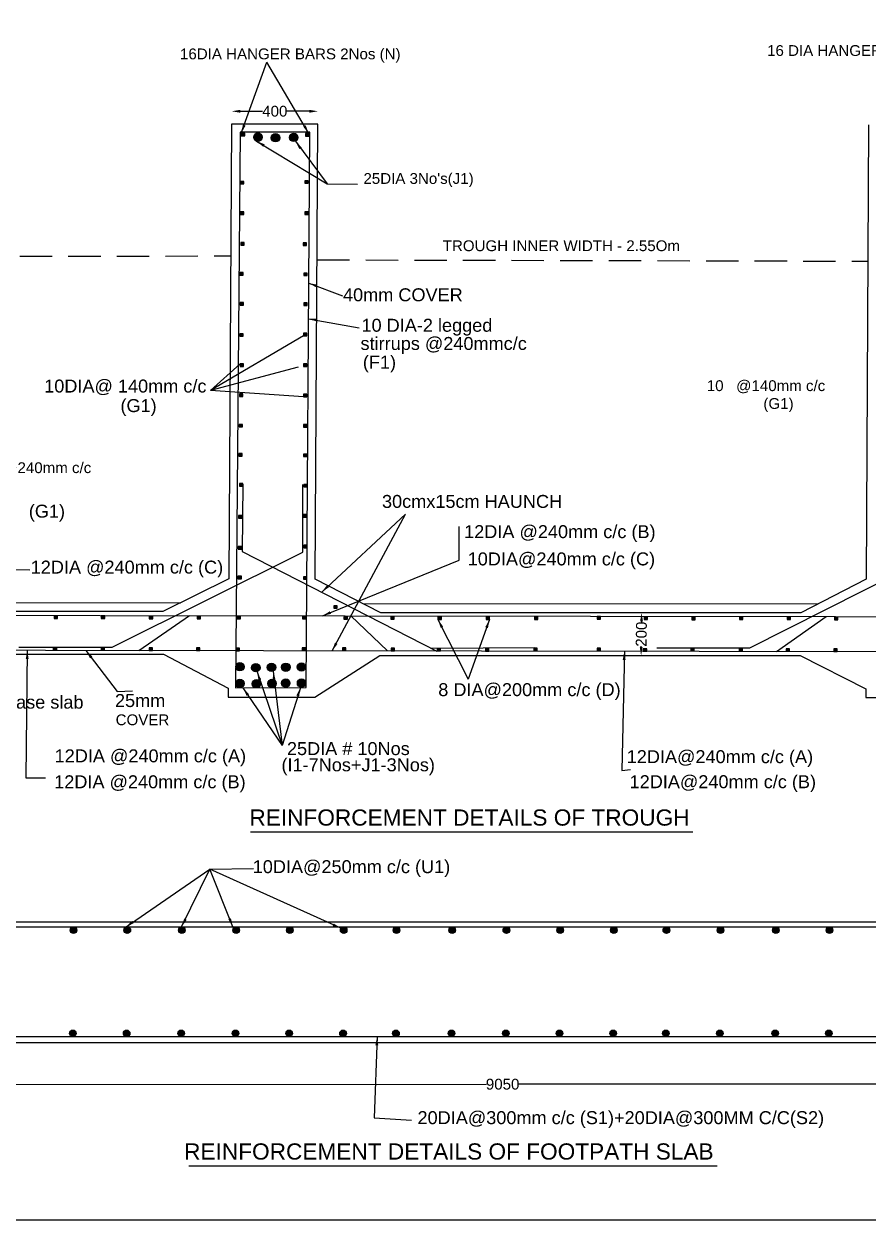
# Model space of a CAD drawing. Header units: millimetres. Extents: x 957 to 21661, y 677 to 15101.
# Drawn here: x 6493 to 10400, y 677 to 6214 of the extents above; entities that cross this region are included whole.
import ezdxf

# ---------------------------------------------------------------- set-up
doc = ezdxf.new("R2010")
doc.units = ezdxf.units.MM
doc.header["$MEASUREMENT"] = 0
doc.linetypes.add('DASHED', pattern=[0.75, 0.5, -0.25])
for name, color, linetype in [('DIM', 7, 'Continuous'), ('DWG', 7, 'Continuous'), ('TXT', 7, 'Continuous')]:
    doc.layers.add(name, color=color, linetype=linetype)
doc.styles.get("Standard").update_dxf_attribs({"font": 'arial.ttf'})
doc.dimstyles.new('Civil', dxfattribs={"dimtxt": 50, "dimasz": 40, "dimexe": 0.1, "dimexo": 0.0625, "dimgap": 0.09, "dimtad": 0, "dimdec": 0, "dimzin": 12, "dimdsep": 46, "dimtxsty": 'Standard', "dimcen": 0.1, "dimse1": 1, "dimse2": 1, "dimadec": 0, "dimazin": 2, "dimtfac": 1, "dimtdec": 0, "dimtofl": 0, "dimtmove": 0, "dimatfit": 3, "dimfxl": 1, "dimfrac": 1, "dimtolj": 1, "dimtzin": 0, "dimarcsym": 0})

# ---------------------------------------------------------------- blocks, each defined once
blk = doc.blocks.new('*D22')
at = {"layer": 'Defpoints', "color": 0, "transparency": 16777216}
for p in [(9352, 3488), (9353.2, 3488), (9350.7, 3290)]:
    blk.add_point(p, dxfattribs=at)
at = {"layer": 'DIM', "color": 0, "lineweight": -2, "transparency": 16777216}
for p, q in [((9351.5, 3448), (9351.4, 3444.7)), ((9349.9, 3330), (9350, 3333.4))]:
    blk.add_line(p, q, dxfattribs=at)
at = {"layer": 'DIM', "color": 0, "transparency": 16777216}
for points in [[(9344.8, 3448.1), (9358.1, 3447.9), (9352, 3488)], [(9343.3, 3330.1), (9356.6, 3329.9), (9349.4, 3290)]]:
    blk.add_solid(points, dxfattribs=at)
at = {"layer": 'DIM', "color": 0, "transparency": 16777216, "insert": (9350.7, 3389), "char_height": 50, "attachment_point": 5, "rotation": 89.2638}
blk.add_mtext('\\A1;200', dxfattribs=at)
blk = doc.blocks.new('*D26')
at = {"layer": 'Defpoints', "color": 0, "transparency": 16777216}
for p in [(7854, 5809.8), (7454.5, 5750.5), (7854, 5750.5)]:
    blk.add_point(p, dxfattribs=at)
at = {"layer": 'DIM', "color": 0, "lineweight": -2, "transparency": 16777216}
for p, q in [((7494.5, 5809.8), (7598, 5809.8)), ((7814, 5809.8), (7710.5, 5809.8))]:
    blk.add_line(p, q, dxfattribs=at)
at = {"layer": 'DIM', "color": 0, "transparency": 16777216}
for points in [[(7494.5, 5816.5), (7494.5, 5803.1), (7454.5, 5809.8)], [(7814, 5816.5), (7814, 5803.1), (7854, 5809.8)]]:
    blk.add_solid(points, dxfattribs=at)
at = {"layer": 'DIM', "color": 0, "transparency": 16777216, "insert": (7654.2, 5809.8), "char_height": 50, "attachment_point": 5}
blk.add_mtext('\\A1;400', dxfattribs=at)
blk = doc.blocks.new('*D33')
at = {"layer": 'Defpoints', "color": 0, "transparency": 16777216}
for p in [(4184.5, 1395), (13232.8, 1399.2), (13232.8, 1307.5)]:
    blk.add_point(p, dxfattribs=at)
at = {"layer": 'DIM', "color": 0, "lineweight": -2, "transparency": 16777216}
for p, q in [((4224.5, 1303.3), (8634, 1305.3)), ((13192.8, 1307.4), (8783.3, 1305.4))]:
    blk.add_line(p, q, dxfattribs=at)
at = {"layer": 'DIM', "color": 0, "transparency": 16777216}
for points in [[(4224.5, 1310), (4224.5, 1296.6), (4184.5, 1303.3)], [(13192.8, 1314.1), (13192.8, 1300.8), (13232.8, 1307.5)]]:
    blk.add_solid(points, dxfattribs=at)
at = {"layer": 'DIM', "color": 0, "transparency": 16777216, "insert": (8708.7, 1305.4), "char_height": 50, "attachment_point": 5, "rotation": 0.0265}
blk.add_mtext('\\A1;9050', dxfattribs=at)

msp = doc.modelspace()

# ---------------------------------------------------------------- hatches: boundary and pattern name
at = {"layer": 'DWG'}
h = msp.add_hatch(color=256, dxfattribs=at)
h.dxf.hatch_style = 1
h.paths.add_polyline_path([(7514.8, 5708.2), (7499.2, 5708.2), (7499.1, 5696.3), (7514.8, 5696.3)])
h = msp.add_hatch(color=256, dxfattribs=at)
h.dxf.hatch_style = 1
h.paths.add_polyline_path([(7595.6, 5690, 0.956522), (7556.9, 5691.7), (7556.9, 5688.6, 0.964445)])
h = msp.add_hatch(color=256, dxfattribs=at)
h.dxf.hatch_style = 1
h.paths.add_polyline_path([(7676.9, 5687, 0.956522), (7638.2, 5688.8), (7638.2, 5685.6, 0.964445)])
h = msp.add_hatch(color=256, dxfattribs=at)
h.dxf.hatch_style = 1
h.paths.add_polyline_path([(7761.2, 5688.5, 0.956522), (7722.4, 5690.2), (7722.4, 5687.1, 0.964445)])
h = msp.add_hatch(color=256, dxfattribs=at)
h.dxf.hatch_style = 1
h.paths.add_polyline_path([(7811.6, 5707.1), (7796, 5707.1), (7795.9, 5695.2), (7811.6, 5695.2)])
h = msp.add_hatch(color=256, dxfattribs=at)
h.dxf.hatch_style = 1
h.paths.add_polyline_path([(7510.4, 5485), (7494.8, 5485), (7494.7, 5473.1), (7510.4, 5473.1)])
h = msp.add_hatch(color=256, dxfattribs=at)
h.dxf.hatch_style = 1
h.paths.add_polyline_path([(7808.3, 5488.2), (7792.7, 5488.2), (7792.6, 5476.3), (7808.3, 5476.3)])
h = msp.add_hatch(color=256, dxfattribs=at)
h.dxf.hatch_style = 1
h.paths.add_polyline_path([(7510.4, 5343.8), (7494.8, 5343.8), (7494.7, 5331.9), (7510.4, 5331.9)])
h = msp.add_hatch(color=256, dxfattribs=at)
h.dxf.hatch_style = 1
h.paths.add_polyline_path([(7808.3, 5343.8), (7792.7, 5343.8), (7792.6, 5331.9), (7808.3, 5331.9)])
h = msp.add_hatch(color=256, dxfattribs=at)
h.dxf.hatch_style = 1
h.paths.add_polyline_path([(7512.6, 5201.9), (7497, 5201.9), (7496.9, 5190.1), (7512.6, 5190.1)])
h = msp.add_hatch(color=256, dxfattribs=at)
h.dxf.hatch_style = 1
h.paths.add_polyline_path([(7800.7, 5200.8), (7785, 5200.8), (7785, 5189), (7800.7, 5189)])
h = msp.add_hatch(color=256, dxfattribs=at)
h.dxf.hatch_style = 1
h.paths.add_polyline_path([(7508.3, 5063), (7492.6, 5063), (7492.5, 5051.1), (7508.3, 5051.1)])
h = msp.add_hatch(color=256, dxfattribs=at)
h.dxf.hatch_style = 1
h.paths.add_polyline_path([(7804, 5060.8), (7788.3, 5060.8), (7788.2, 5048.9), (7804, 5048.9)])
h = msp.add_hatch(color=256, dxfattribs=at)
h.dxf.hatch_style = 1
h.paths.add_polyline_path([(7509.3, 4924), (7493.7, 4924), (7493.6, 4912.1), (7509.3, 4912.1)])
h = msp.add_hatch(color=256, dxfattribs=at)
h.dxf.hatch_style = 1
h.paths.add_polyline_path([(7804, 4922.9), (7788.3, 4922.9), (7788.2, 4911), (7804, 4911)])
h = msp.add_hatch(color=256, dxfattribs=at)
h.dxf.hatch_style = 1
h.paths.add_polyline_path([(7508.2, 4779.8), (7492.6, 4779.8), (7492.5, 4768), (7508.2, 4768)])
h = msp.add_hatch(color=256, dxfattribs=at)
h.dxf.hatch_style = 1
h.paths.add_polyline_path([(7802.8, 4782), (7787.2, 4782), (7787.1, 4770.1), (7802.8, 4770.1)])
h = msp.add_hatch(color=256, dxfattribs=at)
h.dxf.hatch_style = 1
h.paths.add_polyline_path([(7509.3, 4639.8), (7493.7, 4639.8), (7493.6, 4627.9), (7509.3, 4627.9)])
h = msp.add_hatch(color=256, dxfattribs=at)
h.dxf.hatch_style = 1
h.paths.add_polyline_path([(7802.8, 4639.8), (7787.2, 4639.8), (7787.1, 4627.9), (7802.8, 4627.9)])
h = msp.add_hatch(color=256, dxfattribs=at)
h.dxf.hatch_style = 1
h.paths.add_polyline_path([(7506, 4501.3), (7490.4, 4501.3), (7490.3, 4489.4), (7506, 4489.4)])
h = msp.add_hatch(color=256, dxfattribs=at)
h.dxf.hatch_style = 1
h.paths.add_polyline_path([(7802.8, 4500.2), (7787.2, 4500.2), (7787.1, 4488.4), (7802.8, 4488.4)])
h = msp.add_hatch(color=256, dxfattribs=at)
h.dxf.hatch_style = 1
h.paths.add_polyline_path([(7504.9, 4360.2), (7489.3, 4360.2), (7489.2, 4348.3), (7504.9, 4348.3)])
h = msp.add_hatch(color=256, dxfattribs=at)
h.dxf.hatch_style = 1
h.paths.add_polyline_path([(7802.8, 4359.1), (7787.2, 4359.1), (7787.1, 4347.2), (7802.8, 4347.2)])
h = msp.add_hatch(color=256, dxfattribs=at)
h.dxf.hatch_style = 1
h.paths.add_polyline_path([(7502.7, 4224.8), (7487, 4224.8), (7487, 4213), (7502.7, 4213)])
h = msp.add_hatch(color=256, dxfattribs=at)
h.dxf.hatch_style = 1
h.paths.add_polyline_path([(7802.7, 4222.7), (7787.1, 4222.7), (7787, 4210.8), (7802.7, 4210.8)])
h = msp.add_hatch(color=256, dxfattribs=at)
h.dxf.hatch_style = 1
h.paths.add_polyline_path([(7506, 4085.8), (7490.3, 4085.8), (7490.2, 4074), (7506, 4074)])
h = msp.add_hatch(color=256, dxfattribs=at)
h.dxf.hatch_style = 1
h.paths.add_polyline_path([(7803.8, 4082.6), (7788.2, 4082.6), (7788.1, 4070.7), (7803.8, 4070.7)])
h = msp.add_hatch(color=256, dxfattribs=at)
h.dxf.hatch_style = 1
h.paths.add_polyline_path([(7501.6, 3938.2), (7486, 3938.2), (7485.9, 3926.3), (7501.6, 3926.3)])
h = msp.add_hatch(color=256, dxfattribs=at)
h.dxf.hatch_style = 1
h.paths.add_polyline_path([(7799.5, 3942.5), (7783.8, 3942.5), (7783.8, 3930.6), (7799.5, 3930.6)])
h = msp.add_hatch(color=256, dxfattribs=at)
h.dxf.hatch_style = 1
h.paths.add_polyline_path([(7500.5, 3795.2), (7484.9, 3795.2), (7484.8, 3783.3), (7500.5, 3783.3)])
h = msp.add_hatch(color=256, dxfattribs=at)
h.dxf.hatch_style = 1
h.paths.add_polyline_path([(7803.8, 3800.6), (7788.2, 3800.6), (7788.1, 3788.8), (7803.8, 3788.8)])
h = msp.add_hatch(color=256, dxfattribs=at)
h.dxf.hatch_style = 1
h.paths.add_polyline_path([(7499.4, 3657.3), (7483.8, 3657.3), (7483.7, 3645.4), (7499.4, 3645.4)])
h = msp.add_hatch(color=256, dxfattribs=at)
h.dxf.hatch_style = 1
h.paths.add_polyline_path([(7802.7, 3655.1), (7787.1, 3655.1), (7787, 3643.3), (7802.7, 3643.3)])
h = msp.add_hatch(color=256, dxfattribs=at)
h.dxf.hatch_style = 1
h.paths.add_polyline_path([(7942.7, 3520.7), (7927, 3520.7), (7927, 3508.9), (7942.7, 3508.9)])
h = msp.add_hatch(color=256, dxfattribs=at)
h.dxf.hatch_style = 1
h.paths.add_polyline_path([(6649, 3473.6), (6633.3, 3473.6), (6633.3, 3461.7), (6649, 3461.7)])
h = msp.add_hatch(color=256, dxfattribs=at)
h.dxf.hatch_style = 1
h.paths.add_polyline_path([(6867, 3473.6), (6851.3, 3473.6), (6851.3, 3461.7), (6867, 3461.7)])
h = msp.add_hatch(color=256, dxfattribs=at)
h.dxf.hatch_style = 1
h.paths.add_polyline_path([(7089, 3471.7), (7073.3, 3471.7), (7073.3, 3459.8), (7089, 3459.8)])
h = msp.add_hatch(color=256, dxfattribs=at)
h.dxf.hatch_style = 1
h.paths.add_polyline_path([(7310.1, 3471.7), (7294.4, 3471.7), (7294.3, 3459.8), (7310.1, 3459.8)])
h = msp.add_hatch(color=256, dxfattribs=at)
h.dxf.hatch_style = 1
h.paths.add_polyline_path([(7495.3, 3471.7), (7479.7, 3471.7), (7479.6, 3459.8), (7495.3, 3459.8)])
h = msp.add_hatch(color=256, dxfattribs=at)
h.dxf.hatch_style = 1
h.paths.add_polyline_path([(7798.1, 3472.3), (7782.4, 3472.3), (7782.3, 3460.4), (7798.1, 3460.4)])
h = msp.add_hatch(color=256, dxfattribs=at)
h.dxf.hatch_style = 1
h.paths.add_polyline_path([(7990, 3469.8), (7974.3, 3469.8), (7974.2, 3457.9), (7990, 3457.9)])
h = msp.add_hatch(color=256, dxfattribs=at)
h.dxf.hatch_style = 1
h.paths.add_polyline_path([(8206.7, 3469.8), (8191, 3469.8), (8190.9, 3457.9), (8206.7, 3457.9)])
h = msp.add_hatch(color=256, dxfattribs=at)
h.dxf.hatch_style = 1
h.paths.add_polyline_path([(8425.2, 3468.9), (8409.5, 3468.9), (8409.4, 3457.1), (8425.2, 3457.1)])
h = msp.add_hatch(color=256, dxfattribs=at)
h.dxf.hatch_style = 1
h.paths.add_polyline_path([(8648, 3468.9), (8632.4, 3468.9), (8632.3, 3457.1), (8648, 3457.1)])
h = msp.add_hatch(color=256, dxfattribs=at)
h.dxf.hatch_style = 1
h.paths.add_polyline_path([(8871.6, 3469.6), (8855.9, 3469.6), (8855.8, 3457.7), (8871.6, 3457.7)])
h = msp.add_hatch(color=256, dxfattribs=at)
h.dxf.hatch_style = 1
h.paths.add_polyline_path([(9162.3, 3471), (9146.6, 3471), (9146.6, 3459.1), (9162.3, 3459.1)])
h = msp.add_hatch(color=256, dxfattribs=at)
h.dxf.hatch_style = 1
h.paths.add_polyline_path([(9379.3, 3468.8), (9363.7, 3468.8), (9363.6, 3456.9), (9379.3, 3456.9)])
h = msp.add_hatch(color=256, dxfattribs=at)
h.dxf.hatch_style = 1
h.paths.add_polyline_path([(9599.3, 3467.3), (9583.7, 3467.3), (9583.6, 3455.4), (9599.3, 3455.4)])
h = msp.add_hatch(color=256, dxfattribs=at)
h.dxf.hatch_style = 1
h.paths.add_polyline_path([(9820.1, 3469.5), (9804.4, 3469.5), (9804.3, 3457.6), (9820.1, 3457.6)])
h = msp.add_hatch(color=256, dxfattribs=at)
h.dxf.hatch_style = 1
h.paths.add_polyline_path([(10041.5, 3468.8), (10025.9, 3468.8), (10025.8, 3456.9), (10041.5, 3456.9)])
h = msp.add_hatch(color=256, dxfattribs=at)
h.dxf.hatch_style = 1
h.paths.add_polyline_path([(10260, 3468), (10244.4, 3468), (10244.3, 3456.1), (10260, 3456.1)])
h = msp.add_hatch(color=256, dxfattribs=at)
h.dxf.hatch_style = 1
h.paths.add_polyline_path([(6644.7, 3327.6), (6629, 3327.6), (6629, 3315.7), (6644.7, 3315.7)])
h = msp.add_hatch(color=256, dxfattribs=at)
h.dxf.hatch_style = 1
h.paths.add_polyline_path([(6865.8, 3327), (6850.1, 3327), (6850, 3315.1), (6865.8, 3315.1)])
h = msp.add_hatch(color=256, dxfattribs=at)
h.dxf.hatch_style = 1
h.paths.add_polyline_path([(7087.8, 3325.7), (7072.1, 3325.7), (7072, 3313.9), (7087.8, 3313.9)])
h = msp.add_hatch(color=256, dxfattribs=at)
h.dxf.hatch_style = 1
h.paths.add_polyline_path([(7307.6, 3325.7), (7291.9, 3325.7), (7291.9, 3313.9), (7307.6, 3313.9)])
h = msp.add_hatch(color=256, dxfattribs=at)
h.dxf.hatch_style = 1
h.paths.add_polyline_path([(7490.4, 3324.5), (7474.8, 3324.5), (7474.7, 3312.6), (7490.4, 3312.6)])
h = msp.add_hatch(color=256, dxfattribs=at)
h.dxf.hatch_style = 1
h.paths.add_polyline_path([(7796.2, 3325.7), (7780.6, 3325.7), (7780.5, 3313.9), (7796.2, 3313.9)])
h = msp.add_hatch(color=256, dxfattribs=at)
h.dxf.hatch_style = 1
h.paths.add_polyline_path([(7983.1, 3326), (7967.5, 3326), (7967.4, 3314.2), (7983.1, 3314.2)])
h = msp.add_hatch(color=256, dxfattribs=at)
h.dxf.hatch_style = 1
h.paths.add_polyline_path([(8208.8, 3324.5), (8193.1, 3324.5), (8193, 3312.6), (8208.8, 3312.6)])
h = msp.add_hatch(color=256, dxfattribs=at)
h.dxf.hatch_style = 1
h.paths.add_polyline_path([(8421.3, 3323.1), (8405.7, 3323.1), (8405.6, 3311.2), (8421.3, 3311.2)])
h = msp.add_hatch(color=256, dxfattribs=at)
h.dxf.hatch_style = 1
h.paths.add_polyline_path([(8868.4, 3325), (8852.7, 3325), (8852.6, 3313.1), (8868.4, 3313.1)])
h = msp.add_hatch(color=256, dxfattribs=at)
h.dxf.hatch_style = 1
h.paths.add_polyline_path([(9161.5, 3323.8), (9145.9, 3323.8), (9145.8, 3311.9), (9161.5, 3311.9)])
h = msp.add_hatch(color=256, dxfattribs=at)
h.dxf.hatch_style = 1
h.paths.add_polyline_path([(9594.8, 3323.8), (9579.2, 3323.8), (9579.1, 3311.9), (9594.8, 3311.9)])
h = msp.add_hatch(color=256, dxfattribs=at)
h.dxf.hatch_style = 1
h.paths.add_polyline_path([(9819.3, 3323.8), (9803.7, 3323.8), (9803.6, 3311.9), (9819.3, 3311.9)])
h = msp.add_hatch(color=256, dxfattribs=at)
h.dxf.hatch_style = 1
h.paths.add_polyline_path([(8644.8, 3322.4), (8629.2, 3322.4), (8629.1, 3310.6), (8644.8, 3310.6)])
h = msp.add_hatch(color=256, dxfattribs=at)
h.dxf.hatch_style = 1
h.paths.add_polyline_path([(9375.6, 3321.5), (9359.9, 3321.5), (9359.8, 3309.7), (9375.6, 3309.7)])
h = msp.add_hatch(color=256, dxfattribs=at)
h.dxf.hatch_style = 1
h.paths.add_polyline_path([(10037, 3321.5), (10021.4, 3321.5), (10021.3, 3309.7), (10037, 3309.7)])
h = msp.add_hatch(color=256, dxfattribs=at)
h.dxf.hatch_style = 1
h.paths.add_polyline_path([(10257, 3320.8), (10241.4, 3320.8), (10241.3, 3308.9), (10257, 3308.9)])
h = msp.add_hatch(color=256, dxfattribs=at)
h.dxf.hatch_style = 1
h.paths.add_polyline_path([(7511.9, 3238.4, 0.956522), (7473.2, 3240.1), (7473.1, 3237, 0.964445)])
h = msp.add_hatch(color=256, dxfattribs=at)
h.dxf.hatch_style = 1
h.paths.add_polyline_path([(7585.7, 3233.8, 0.956522), (7546.9, 3235.5), (7546.9, 3232.4, 0.964445)])
h = msp.add_hatch(color=256, dxfattribs=at)
h.dxf.hatch_style = 1
h.paths.add_polyline_path([(7658.3, 3235.5, 0.956522), (7619.6, 3237.2), (7619.5, 3234.1, 0.964445)])
h = msp.add_hatch(color=256, dxfattribs=at)
h.dxf.hatch_style = 1
h.paths.add_polyline_path([(7724.6, 3236.1, 0.956522), (7685.9, 3237.8), (7685.9, 3234.7, 0.964445)])
h = msp.add_hatch(color=256, dxfattribs=at)
h.dxf.hatch_style = 1
h.paths.add_polyline_path([(7796.7, 3237.2, 0.956522), (7758, 3238.9), (7757.9, 3235.8, 0.964445)])
h = msp.add_hatch(color=256, dxfattribs=at)
h.dxf.hatch_style = 1
h.paths.add_polyline_path([(7511.9, 3160.8, 0.956522), (7473.2, 3162.5), (7473.1, 3159.4, 0.964445)])
h = msp.add_hatch(color=256, dxfattribs=at)
h.dxf.hatch_style = 1
h.paths.add_polyline_path([(7588.5, 3159.5, 0.956522), (7549.8, 3161.3), (7549.8, 3158.1, 0.964445)])
h = msp.add_hatch(color=256, dxfattribs=at)
h.dxf.hatch_style = 1
h.paths.add_polyline_path([(7660.6, 3161.2, 0.956522), (7621.9, 3163), (7621.8, 3159.8, 0.964445)])
h = msp.add_hatch(color=256, dxfattribs=at)
h.dxf.hatch_style = 1
h.paths.add_polyline_path([(7724.1, 3162.4, 0.956522), (7685.3, 3164.1), (7685.3, 3161, 0.964445)])
h = msp.add_hatch(color=256, dxfattribs=at)
h.dxf.hatch_style = 1
h.paths.add_polyline_path([(7797.3, 3162.4, 0.956522), (7758.5, 3164.1), (7758.5, 3161, 0.964445)])
h = msp.add_hatch(color=256, dxfattribs=at)
h.dxf.hatch_style = 1
h.paths.add_polyline_path([(6737.8, 2018.5, 1), (6707.2, 2018.5, 0.357511), (6719.5, 2003.5), (6725.5, 2003.5, 0.357511)])
h = msp.add_hatch(color=256, dxfattribs=at)
h.dxf.hatch_style = 1
h.paths.add_polyline_path([(6986.8, 2018.5, 1), (6956.2, 2018.5, 0.357511), (6968.5, 2003.5), (6974.5, 2003.5, 0.357511)])
h = msp.add_hatch(color=256, dxfattribs=at)
h.dxf.hatch_style = 1
h.paths.add_polyline_path([(7238.8, 2018.5, 1), (7208.2, 2018.5, 0.357511), (7220.5, 2003.5), (7226.5, 2003.5, 0.357511)])
h = msp.add_hatch(color=256, dxfattribs=at)
h.dxf.hatch_style = 1
h.paths.add_polyline_path([(7490.8, 2018.5, 1), (7460.2, 2018.5, 0.357511), (7472.5, 2003.5), (7478.5, 2003.5, 0.357511)])
h = msp.add_hatch(color=256, dxfattribs=at)
h.dxf.hatch_style = 1
h.paths.add_polyline_path([(7739.3, 2018.5, 1), (7708.7, 2018.5, 0.357511), (7721, 2003.5), (7727, 2003.5, 0.357511)])
h = msp.add_hatch(color=256, dxfattribs=at)
h.dxf.hatch_style = 1
h.paths.add_polyline_path([(7988.3, 2018.5, 1), (7957.7, 2018.5, 0.357511), (7970, 2003.5), (7976, 2003.5, 0.357511)])
h = msp.add_hatch(color=256, dxfattribs=at)
h.dxf.hatch_style = 1
h.paths.add_polyline_path([(8233.3, 2018.5, 1), (8202.7, 2018.5, 0.357511), (8215, 2003.5), (8221, 2003.5, 0.357511)])
h = msp.add_hatch(color=256, dxfattribs=at)
h.dxf.hatch_style = 1
h.paths.add_polyline_path([(8490.8, 2018.5, 1), (8460.2, 2018.5, 0.357511), (8472.5, 2003.5), (8478.5, 2003.5, 0.357511)])
h = msp.add_hatch(color=256, dxfattribs=at)
h.dxf.hatch_style = 1
h.paths.add_polyline_path([(8741.3, 2018.5, 1), (8710.7, 2018.5, 0.357511), (8723, 2003.5), (8729, 2003.5, 0.357511)])
h = msp.add_hatch(color=256, dxfattribs=at)
h.dxf.hatch_style = 1
h.paths.add_polyline_path([(8990.3, 2018.5, 1), (8959.7, 2018.5, 0.357511), (8972, 2003.5), (8978, 2003.5, 0.357511)])
h = msp.add_hatch(color=256, dxfattribs=at)
h.dxf.hatch_style = 1
h.paths.add_polyline_path([(9238.3, 2018.5, 1), (9207.7, 2018.5, 0.357511), (9220, 2003.5), (9226, 2003.5, 0.357511)])
h = msp.add_hatch(color=256, dxfattribs=at)
h.dxf.hatch_style = 1
h.paths.add_polyline_path([(9481.8, 2018.5, 1), (9451.2, 2018.5, 0.357511), (9463.5, 2003.5), (9469.5, 2003.5, 0.357511)])
h = msp.add_hatch(color=256, dxfattribs=at)
h.dxf.hatch_style = 1
h.paths.add_polyline_path([(9732.3, 2018.5, 1), (9701.7, 2018.5, 0.357511), (9714, 2003.5), (9720, 2003.5, 0.357511)])
h = msp.add_hatch(color=256, dxfattribs=at)
h.dxf.hatch_style = 1
h.paths.add_polyline_path([(9988.3, 2018.5, 1), (9957.7, 2018.5, 0.357511), (9970, 2003.5), (9976, 2003.5, 0.357511)])
h = msp.add_hatch(color=256, dxfattribs=at)
h.dxf.hatch_style = 1
h.paths.add_polyline_path([(10236.8, 2018.5, 1), (10206.2, 2018.5, 0.357511), (10218.5, 2003.5), (10224.5, 2003.5, 0.357511)])
h = msp.add_hatch(color=256, dxfattribs=at)
h.dxf.hatch_style = 1
h.paths.add_polyline_path([(6734.8, 1541, 1), (6704.2, 1541, 0.357511), (6716.5, 1526), (6722.5, 1526, 0.357511)])
h = msp.add_hatch(color=256, dxfattribs=at)
h.dxf.hatch_style = 1
h.paths.add_polyline_path([(6983.8, 1541, 1), (6953.2, 1541, 0.357511), (6965.5, 1526), (6971.5, 1526, 0.357511)])
h = msp.add_hatch(color=256, dxfattribs=at)
h.dxf.hatch_style = 1
h.paths.add_polyline_path([(7235.8, 1541, 1), (7205.2, 1541, 0.357511), (7217.5, 1526), (7223.5, 1526, 0.357511)])
h = msp.add_hatch(color=256, dxfattribs=at)
h.dxf.hatch_style = 1
h.paths.add_polyline_path([(7487.8, 1541, 1), (7457.2, 1541, 0.357511), (7469.5, 1526), (7475.5, 1526, 0.357511)])
h = msp.add_hatch(color=256, dxfattribs=at)
h.dxf.hatch_style = 1
h.paths.add_polyline_path([(7736.3, 1541, 1), (7705.7, 1541, 0.357511), (7718, 1526), (7724, 1526, 0.357511)])
h = msp.add_hatch(color=256, dxfattribs=at)
h.dxf.hatch_style = 1
h.paths.add_polyline_path([(7985.3, 1541, 1), (7954.7, 1541, 0.357511), (7967, 1526), (7973, 1526, 0.357511)])
h = msp.add_hatch(color=256, dxfattribs=at)
h.dxf.hatch_style = 1
h.paths.add_polyline_path([(8230.3, 1541, 1), (8199.7, 1541, 0.357511), (8212, 1526), (8218, 1526, 0.357511)])
h = msp.add_hatch(color=256, dxfattribs=at)
h.dxf.hatch_style = 1
h.paths.add_polyline_path([(8487.8, 1541, 1), (8457.2, 1541, 0.357511), (8469.5, 1526), (8475.5, 1526, 0.357511)])
h = msp.add_hatch(color=256, dxfattribs=at)
h.dxf.hatch_style = 1
h.paths.add_polyline_path([(8738.3, 1541, 1), (8707.7, 1541, 0.357511), (8720, 1526), (8726, 1526, 0.357511)])
h = msp.add_hatch(color=256, dxfattribs=at)
h.dxf.hatch_style = 1
h.paths.add_polyline_path([(8987.3, 1541, 1), (8956.7, 1541, 0.357511), (8969, 1526), (8975, 1526, 0.357511)])
h = msp.add_hatch(color=256, dxfattribs=at)
h.dxf.hatch_style = 1
h.paths.add_polyline_path([(9235.3, 1541, 1), (9204.7, 1541, 0.357511), (9217, 1526), (9223, 1526, 0.357511)])
h = msp.add_hatch(color=256, dxfattribs=at)
h.dxf.hatch_style = 1
h.paths.add_polyline_path([(9478.8, 1541, 1), (9448.2, 1541, 0.357511), (9460.5, 1526), (9466.5, 1526, 0.357511)])
h = msp.add_hatch(color=256, dxfattribs=at)
h.dxf.hatch_style = 1
h.paths.add_polyline_path([(9729.3, 1541, 1), (9698.7, 1541, 0.357511), (9711, 1526), (9717, 1526, 0.357511)])
h = msp.add_hatch(color=256, dxfattribs=at)
h.dxf.hatch_style = 1
h.paths.add_polyline_path([(9985.3, 1541, 1), (9954.7, 1541, 0.357511), (9967, 1526), (9973, 1526, 0.357511)])
h = msp.add_hatch(color=256, dxfattribs=at)
h.dxf.hatch_style = 1
h.paths.add_polyline_path([(10233.8, 1541, 1), (10203.2, 1541, 0.357511), (10215.5, 1526), (10221.5, 1526, 0.357511)])

# ---------------------------------------------------------------- linework, layer by layer
msp.add_lwpolyline([(21660.7, 676.6), (957.3, 676.6), (957.3, 15101.4), (21660.7, 15101.4)], close=True)
at = {"layer": 'DIM'}
for p, q in [((7541.7, 2474.3), (9588.6, 2474.3)), ((7255.8, 927.3), (9701.1, 927.3))]:
    msp.add_line(p, q, dxfattribs=at)
at = {"layer": 'DWG'}
for points in [[(10401.5, 5747.5), (10391.5, 3644), (10088.5, 3488), (8144.5, 3488), (7840.5, 3644), (7854, 5750.5), (7454.5, 5750.5), (7442, 3645.5), (7136.5, 3494), (5191, 3494)], [(6470.2, 3328.9), (6901.8, 3328.9), (7783.6, 3768.8), (7783.6, 4081.6)], [(7506.2, 4083.4), (7502.6, 3772.4), (8404.8, 3310.9)], [(9422.8, 3325.6), (9852.4, 3325.6), (10730.1, 3768), (10730.1, 4080.9)], [(5110.7, 3535.6), (7218.7, 3534.8)], [(8061.2, 3530.7), (10168.3, 3529.1)], [(4575.7, 3478.2), (13654, 3466.2)], [(7025.2, 3312.9), (7259.4, 3474.7)], [(8006.4, 3473.7), (8176.1, 3311.2)], [(9976.2, 3308.5), (10205.9, 3470.7)], [(8379.7, 3323.7), (8857.8, 3327.9)], [(13653.2, 3303), (4574.6, 3316.6)], [(5188, 3296.5), (7139, 3296.5), (7438.5, 3138.5), (7438.5, 3097.5), (7840, 3097.5), (8140.5, 3290), (10086, 3290), (10389.5, 3135.5), (10389.5, 3096.5), (10787.5, 3096.5)], [(3977.9, 1201.6), (3977.9, 2057.5), (13237, 2057.5), (13237, 1497), (4184.5, 1497), (4184.5, 2057.5)], [(4205.5, 2034.5), (13209.5, 2034.5)], [(4205.5, 1526), (13209.5, 1526)]]:
    msp.add_lwpolyline(points, dxfattribs=at)
for points in [[(7473, 3140), (7798.8, 3141.4), (7815.7, 5713.6), (7494.2, 5713.6)], [(7499.1, 5696.3), (7514.8, 5696.3), (7514.8, 5708.2), (7499.1, 5708.2)], [(7795.9, 5695.2), (7811.6, 5695.2), (7811.6, 5707.1), (7795.9, 5707.1)], [(7494.7, 5473.1), (7510.4, 5473.1), (7510.4, 5485), (7494.7, 5485)], [(7792.6, 5476.3), (7808.3, 5476.3), (7808.3, 5488.2), (7792.6, 5488.2)], [(7494.7, 5331.9), (7510.4, 5331.9), (7510.4, 5343.8), (7494.7, 5343.8)], [(7792.6, 5331.9), (7808.3, 5331.9), (7808.3, 5343.8), (7792.6, 5343.8)], [(7496.9, 5190.1), (7512.6, 5190.1), (7512.6, 5201.9), (7496.9, 5201.9)], [(7785, 5189), (7800.7, 5189), (7800.7, 5200.8), (7785, 5200.8)], [(7492.5, 5051.1), (7508.3, 5051.1), (7508.3, 5063), (7492.5, 5063)], [(7788.2, 5048.9), (7804, 5048.9), (7804, 5060.8), (7788.2, 5060.8)], [(7493.6, 4912.1), (7509.3, 4912.1), (7509.3, 4924), (7493.6, 4924)], [(7788.2, 4911), (7804, 4911), (7804, 4922.9), (7788.2, 4922.9)], [(7492.5, 4768), (7508.2, 4768), (7508.2, 4779.8), (7492.5, 4779.8)], [(7787.1, 4770.1), (7802.8, 4770.1), (7802.8, 4782), (7787.1, 4782)], [(7493.6, 4627.9), (7509.3, 4627.9), (7509.3, 4639.8), (7493.6, 4639.8)], [(7787.1, 4627.9), (7802.8, 4627.9), (7802.8, 4639.8), (7787.1, 4639.8)], [(7490.3, 4489.4), (7506, 4489.4), (7506, 4501.3), (7490.3, 4501.3)], [(7787.1, 4488.4), (7802.8, 4488.4), (7802.8, 4500.2), (7787.1, 4500.2)], [(7489.2, 4348.3), (7504.9, 4348.3), (7504.9, 4360.2), (7489.2, 4360.2)], [(7787.1, 4347.2), (7802.8, 4347.2), (7802.8, 4359.1), (7787.1, 4359.1)], [(7487, 4213), (7502.7, 4213), (7502.7, 4224.8), (7487, 4224.8)], [(7787, 4210.8), (7802.7, 4210.8), (7802.7, 4222.7), (7787, 4222.7)], [(7490.2, 4074), (7506, 4074), (7506, 4085.8), (7490.2, 4085.8)], [(7788.1, 4070.7), (7803.8, 4070.7), (7803.8, 4082.6), (7788.1, 4082.6)], [(7485.9, 3926.3), (7501.6, 3926.3), (7501.6, 3938.2), (7485.9, 3938.2)], [(7783.8, 3930.6), (7799.5, 3930.6), (7799.5, 3942.5), (7783.8, 3942.5)], [(7484.8, 3783.3), (7500.5, 3783.3), (7500.5, 3795.2), (7484.8, 3795.2)], [(7788.1, 3788.8), (7803.8, 3788.8), (7803.8, 3800.6), (7788.1, 3800.6)], [(7483.7, 3645.4), (7499.4, 3645.4), (7499.4, 3657.3), (7483.7, 3657.3)], [(7787, 3643.3), (7802.7, 3643.3), (7802.7, 3655.1), (7787, 3655.1)], [(7927, 3508.9), (7942.7, 3508.9), (7942.7, 3520.7), (7927, 3520.7)], [(6633.3, 3461.7), (6649, 3461.7), (6649, 3473.6), (6633.3, 3473.6)], [(6851.3, 3461.7), (6867, 3461.7), (6867, 3473.6), (6851.3, 3473.6)], [(7073.3, 3459.8), (7089, 3459.8), (7089, 3471.7), (7073.3, 3471.7)], [(7294.3, 3459.8), (7310.1, 3459.8), (7310.1, 3471.7), (7294.3, 3471.7)], [(7479.6, 3459.8), (7495.3, 3459.8), (7495.3, 3471.7), (7479.6, 3471.7)], [(7782.3, 3460.4), (7798.1, 3460.4), (7798.1, 3472.3), (7782.3, 3472.3)], [(7974.2, 3457.9), (7990, 3457.9), (7990, 3469.8), (7974.2, 3469.8)], [(8190.9, 3457.9), (8206.7, 3457.9), (8206.7, 3469.8), (8190.9, 3469.8)], [(8409.4, 3457.1), (8425.2, 3457.1), (8425.2, 3468.9), (8409.4, 3468.9)], [(8632.3, 3457.1), (8648, 3457.1), (8648, 3468.9), (8632.3, 3468.9)], [(8855.8, 3457.7), (8871.6, 3457.7), (8871.6, 3469.6), (8855.8, 3469.6)], [(9146.6, 3459.1), (9162.3, 3459.1), (9162.3, 3471), (9146.6, 3471)], [(9363.6, 3456.9), (9379.3, 3456.9), (9379.3, 3468.8), (9363.6, 3468.8)], [(9583.6, 3455.4), (9599.3, 3455.4), (9599.3, 3467.3), (9583.6, 3467.3)], [(9804.3, 3457.6), (9820.1, 3457.6), (9820.1, 3469.5), (9804.3, 3469.5)], [(10025.8, 3456.9), (10041.5, 3456.9), (10041.5, 3468.8), (10025.8, 3468.8)], [(10244.3, 3456.1), (10260, 3456.1), (10260, 3468), (10244.3, 3468)], [(6629, 3315.7), (6644.7, 3315.7), (6644.7, 3327.6), (6629, 3327.6)], [(6850, 3315.1), (6865.8, 3315.1), (6865.8, 3327), (6850, 3327)], [(7072, 3313.9), (7087.8, 3313.9), (7087.8, 3325.7), (7072, 3325.7)], [(7291.9, 3313.9), (7307.6, 3313.9), (7307.6, 3325.7), (7291.9, 3325.7)], [(7474.7, 3312.6), (7490.4, 3312.6), (7490.4, 3324.5), (7474.7, 3324.5)], [(7780.5, 3313.9), (7796.2, 3313.9), (7796.2, 3325.7), (7780.5, 3325.7)], [(7967.4, 3314.2), (7983.1, 3314.2), (7983.1, 3326), (7967.4, 3326)], [(8193, 3312.6), (8208.8, 3312.6), (8208.8, 3324.5), (8193, 3324.5)], [(8405.6, 3311.2), (8421.3, 3311.2), (8421.3, 3323.1), (8405.6, 3323.1)], [(8852.6, 3313.1), (8868.4, 3313.1), (8868.4, 3325), (8852.6, 3325)], [(9145.8, 3311.9), (9161.5, 3311.9), (9161.5, 3323.8), (9145.8, 3323.8)], [(9579.1, 3311.9), (9594.8, 3311.9), (9594.8, 3323.8), (9579.1, 3323.8)], [(9803.6, 3311.9), (9819.3, 3311.9), (9819.3, 3323.8), (9803.6, 3323.8)], [(8629.1, 3310.6), (8644.8, 3310.6), (8644.8, 3322.4), (8629.1, 3322.4)], [(9359.8, 3309.7), (9375.6, 3309.7), (9375.6, 3321.5), (9359.8, 3321.5)], [(10021.3, 3309.7), (10037, 3309.7), (10037, 3321.5), (10021.3, 3321.5)], [(10241.3, 3308.9), (10257, 3308.9), (10257, 3320.8), (10241.3, 3320.8)]]:
    msp.add_lwpolyline(points, close=True, dxfattribs=at)
at = {"layer": 'DWG', "linetype": 'DASHED', "ltscale": 300}
for points in [[(4898.4, 5137.4), (7450.9, 5140)], [(7850, 5121.9), (10398.5, 5115.9)]]:
    msp.add_lwpolyline(points, dxfattribs=at)
at = {"layer": 'DWG'}
for centre, radius in [((7576.2, 5690), 19.4), ((7657.5, 5687), 19.4), ((7741.8, 5688.5), 19.4), ((7492.5, 3238.4), 19.4), ((7566.3, 3233.8), 19.4), ((7638.9, 3235.5), 19.4), ((7705.2, 3236.1), 19.4), ((7777.3, 3237.2), 19.4), ((7492.5, 3160.8), 19.4), ((7569.1, 3159.5), 19.4), ((7641.2, 3161.2), 19.4), ((7704.7, 3162.4), 19.4), ((7777.9, 3162.4), 19.4), ((6722.5, 2018.5), 15.3), ((6971.5, 2018.5), 15.3), ((7223.5, 2018.5), 15.3), ((7475.5, 2018.5), 15.3), ((7724, 2018.5), 15.3), ((7973, 2018.5), 15.3), ((8218, 2018.5), 15.3), ((8475.5, 2018.5), 15.3), ((8726, 2018.5), 15.3), ((8975, 2018.5), 15.3), ((9223, 2018.5), 15.3), ((9466.5, 2018.5), 15.3), ((9717, 2018.5), 15.3), ((9973, 2018.5), 15.3), ((10221.5, 2018.5), 15.3), ((6719.5, 1541), 15.3), ((6968.5, 1541), 15.3), ((7220.5, 1541), 15.3), ((7472.5, 1541), 15.3), ((7721, 1541), 15.3), ((7970, 1541), 15.3), ((8215, 1541), 15.3), ((8472.5, 1541), 15.3), ((8723, 1541), 15.3), ((8972, 1541), 15.3), ((9220, 1541), 15.3), ((9463.5, 1541), 15.3), ((9714, 1541), 15.3), ((9970, 1541), 15.3), ((10218.5, 1541), 15.3)]:
    msp.add_circle(centre, radius, dxfattribs=at)
at = {"layer": 'TXT'}
for p in [(7787.1, 4770.1), (7493.6, 4639.8), (7762.9, 4625), (7787.1, 4488.4)]:
    msp.add_line(p, (7355.9, 4517.3), dxfattribs=at)
msp.add_lwpolyline([(8507.3, 3732.2), (8507.3, 3887)], dxfattribs=at)

# ---------------------------------------------------------------- texts
at = {"layer": 'DIM'}
for s, height, p in [('16DIA HANGER BARS 2Nos (N)', 50, (7215.5, 6050.4)), ('16 DIA HANGER BARS 2Nos (N)', 50, (9932.7, 6065.9)), ("25DIA 3No's(J1)", 50, (8064.4, 5473.6)), ('TROUGH INNER WIDTH - 2.55Om', 50, (8431.4, 5162.2)), ('40mm COVER', 60, (7969.9, 4930.2)), ('10 DIA-2 legged', 60, (8055.4, 4789.1)), ('stirrups @240mmc/c', 60, (8050.9, 4704.8)), ('(F1)', 60, (8061.8, 4618.6)), ('10DIA@ 140mm c/c', 60, (6586.9, 4507.7)), ('10   @140mm c/c', 50, (9653.6, 4514.4)), ('(G1)', 60, (6939.8, 4417.1)), ('(G1)', 50, (9915.6, 4431.9)), ('12DIA@240mm c/c + 12   -21legged stirups @240mm c/c', 50, (5015.2, 4134.7)), ('(G1)', 60, (6515.7, 3928.5)), ('30cmx15cm HAUNCH', 60, (8150.4, 3973.6)), ('12DIA @240mm c/c (B)', 60, (8530.4, 3833.6)), ('10DIA@240mm c/c (C)', 60, (8546.9, 3707.4)), ('12DIA @240mm c/c (C)', 60, (6524.5, 3669.5)), ('8 DIA@200mm c/c (D)', 60, (8410.8, 3102.2)), ('200mm Thick base slab', 60, (5883.9, 3044.3)), ('25mm', 60, (6914.5, 3051.7)), ('COVER', 50, (6917.6, 2967.6)), ('25DIA # 10Nos', 60, (7710.4, 2829.3)), ('12DIA @240mm c/c (A)', 60, (6635.2, 2795.7)), ('12DIA@240mm c/c (A)', 60, (9282.9, 2791.9)), ('(I1-7Nos+J1-3Nos)', 60, (7685, 2754.2)), ('12DIA @240mm c/c (B)', 60, (6633.2, 2675.6)), ('12DIA@240mm c/c (B)', 60, (9296.3, 2676)), ('REINFORCEMENT DETAILS OF TROUGH', 75, (7536.6, 2502.7)), ('10DIA@250mm c/c (U1)', 60, (7552, 2282.7)), ('20DIA@300mm c/c (S1)+20DIA@300MM C/C(S2)', 60, (8314.7, 1120.7)), ('REINFORCEMENT DETAILS OF FOOTPATH SLAB', 75, (7234.6, 956.7))]:
    msp.add_text(s, height=height, dxfattribs=at).set_placement(p)

# ---------------------------------------------------------------- dimensions: what is measured, and where the dimension line sits
dim = msp.add_aligned_dim(p1=(7454.5, 5750.5), p2=(7854, 5750.5), distance=59.3165767, dimstyle='Civil', dxfattribs=at)
dim.commit()
dim.dimension.update_dxf_attribs({"geometry": '*D26', "text_midpoint": (7654.25, 5809.8165767)})
for p1, p2, distance, text, picture, middle in [((9350.7, 3290), (9353.2, 3488), 1.3, '200', '*D22', (9350.7, 3389)), ((4184.5, 1395), (13232.8, 1399.2), -91.7, '9050', '*D33', (8708.7, 1305.4))]:
    dim = msp.add_aligned_dim(p1=p1, p2=p2, distance=distance, text=text, dimstyle='Civil', dxfattribs=at)
    dim.commit()
    dim.dimension.update_dxf_attribs({"geometry": picture, "text_midpoint": middle})

# ---------------------------------------------------------------- leaders
at = {"layer": 'TXT'}
for points in [[(7499.1, 5708.2), (7617.5, 6036.8)], [(7811.6, 5707.1), (7617.5, 6036.8)], [(7569.8, 5671.7), (7896.2, 5473.7), (8037, 5472.2)], [(7749.4, 5670.7), (7896.2, 5473.7)], [(7811.1, 5014.6), (7967.2, 4955.5)], [(7810, 4849.6), (8045.4, 4807.9)], [(7871.2, 3583.8), (8258.7, 3945)], [(7919.7, 3311.6), (8258.7, 3945)], [(7874.4, 3473.8), (8507.3, 3732.2)], [(6323.7, 3475.9), (6325.1, 3692), (6520.2, 3686.2)], [(8409.4, 3457.1), (8549.3, 3180.7)], [(8648, 3457.1), (8549.3, 3180.7)], [(6508.7, 3313.7), (6501.4, 2724.1), (6592.5, 2724.1)], [(6780.1, 3313.3), (6923.9, 3124.3), (6995, 3126.1)], [(9272, 3309.6), (9260, 2758.4), (9301.2, 2761.8)], [(7572.1, 3215.3), (7688.1, 2873.9)], [(7646.3, 3217.6), (7688.1, 2873.9)], [(7506.7, 3140.2), (7688.1, 2873.9)], [(7772.6, 3141.3), (7688.1, 2873.9)], [(6965.7, 2034.5), (7354.2, 2300.7)], [(7223, 2033.8), (7354.2, 2300.7), (7555.2, 2304.1)], [(7459.8, 2034.5), (7354.2, 2300.7)], [(7960.5, 2027.4), (7354.2, 2300.7)], [(8127.7, 1526), (8114.7, 1149.6), (8287.3, 1138.8)]]:
    msp.add_leader(points, dimstyle='Civil', override={"dimgap": 0.09, "dimtad": 0}, dxfattribs=at)

doc.saveas('drawing.dxf')
